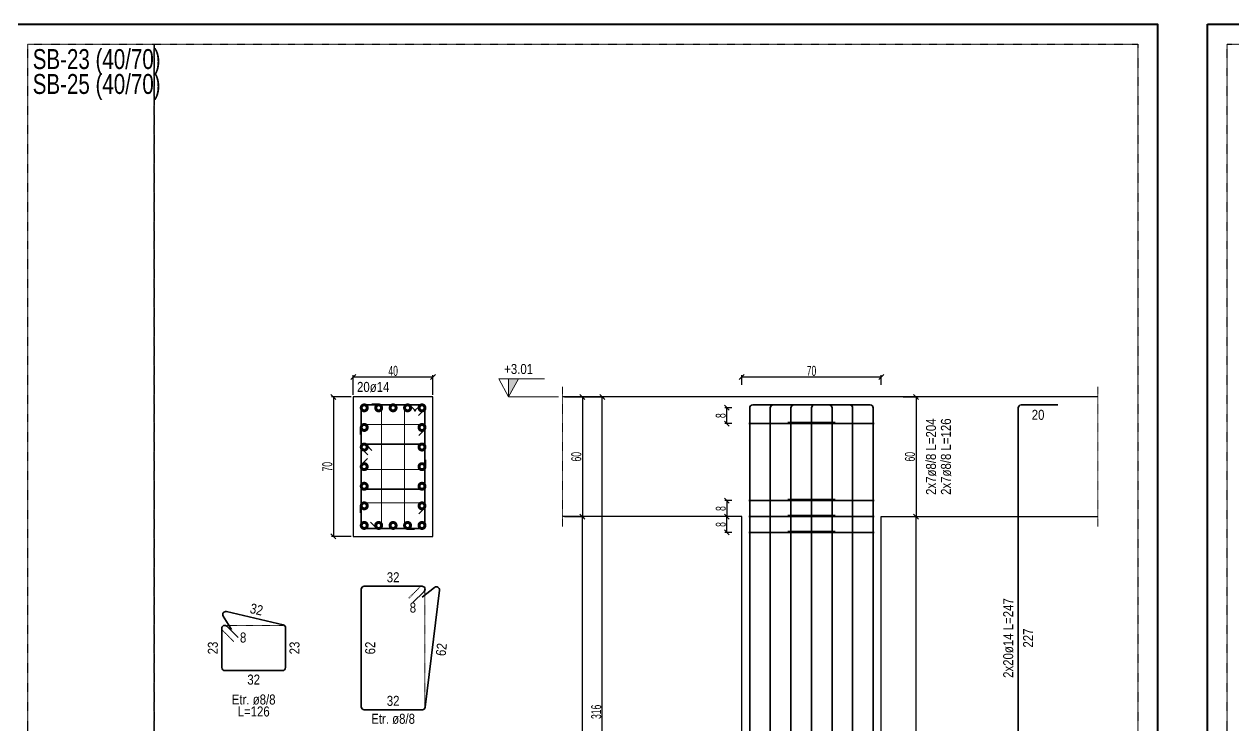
# Model space of a CAD drawing. Header units: millimetres. Extents: x -267 to 94375, y 6431 to 10838.
# Drawn here: x 50718 to 51931, y 8886 to 9589 of the extents above; entities that cross this region are included whole.
import ezdxf
from ezdxf.enums import TextEntityAlignment as Align

# ---------------------------------------------------------------- set-up
doc = ezdxf.new("R2010")
doc.units = ezdxf.units.MM
doc.header["$LTSCALE"] = 0.0001
doc.linetypes.add('DASHED', pattern=[19.05, 12.7, -6.35])
for name, color, linetype, lineweight in [('CIROZ (BEYKENT)', 140, 'Continuous', 20), ('D.GORUNUS (BEYKENT)', 253, 'DASHED', 20), ('DETAY ANTET (BEYKENT)', 5, 'Continuous', 40), ('DONATI (BEYKENT)', 4, 'Continuous', 35), ('DONATI YAZISI (BEYKENT)', 3, 'Continuous', 20), ('ETRIYE (BEYKENT)', 150, 'Continuous', 35), ('KESIT SINIRI (BEYKENT)', 241, 'DASHED', 20), ('KIRIS (BEYKENT)', 2, 'Continuous', 30), ('KOLON (BEYKENT)', 3, 'Continuous', 30), ('KOLON ISMI (BEYKENT)', 91, 'Continuous', 20), ('KOT CIZGI (BEYKENT)', 120, 'Continuous', 20), ('KOT YAZI (BEYKENT)', 7, 'Continuous', 20), ('OLCU (BEYKENT)', 14, 'Continuous', 20)]:
    doc.layers.add(name, color=color, linetype=linetype, lineweight=lineweight)
doc.styles.add('DONATI YAZISI (BEYKENT)', font='')
doc.styles.add('KLNOLC-25', font='bahnschrift light condensed', dxfattribs={"width": 0.75, "height": 10})
doc.styles.add('KOT (BEYKENT)', font='')
doc.styles.add('YAZI (BEYKENT)', font='')
doc.styles.get('DONATI YAZISI (BEYKENT)').set_extended_font_data('Bahnschrift Light Condensed')
doc.styles.get('KOT (BEYKENT)').set_extended_font_data('Bahnschrift Light Condensed')
doc.styles.get('YAZI (BEYKENT)').set_extended_font_data('Bahnschrift Light Condensed')
doc.dimstyles.new('KLNOLC-25', dxfattribs={"dimtxt": 10, "dimasz": 5, "dimexe": 2, "dimexo": 2, "dimgap": 1, "dimtad": 1, "dimdec": 1, "dimlfac": 0.5, "dimrnd": 0.5, "dimzin": 12, "dimdsep": 46, "dimtxsty": 'KLNOLC-25', "dimblk": 'OBLIQUE', "dimblk1": 'OBLIQUE', "dimblk2": 'OBLIQUE', "dimcen": 0, "dimclrt": 7, "dimadec": 0, "dimazin": 0, "dimtfac": 1, "dimtdec": 4, "dimtix": 1, "dimtmove": 2, "dimatfit": 3, "dimfxl": 1, "dimtzin": 0, "dimarcsym": 0})

# ---------------------------------------------------------------- blocks, each defined once
blk = doc.blocks.new('_Oblique')
at = {"color": 0, "linetype": 'ByBlock', "lineweight": -2}
blk.add_line((-0.5, -0.5), (0.5, 0.5), dxfattribs=at)
blk = doc.blocks.new('*D611')
at = {"layer": 'DEFPOINTS', "color": 0, "lineweight": -3, "transparency": 16777216}
for p in [(51128, 9234.6), (51048, 9214.6), (51128, 9214.6)]:
    blk.add_point(p, dxfattribs=at)
at = {"layer": 'OLCU (BEYKENT)', "color": 0, "lineweight": -2, "transparency": 16777216}
for p, q in [((51048, 9216.6), (51048, 9236.6)), ((51048, 9234.6), (51128, 9234.6)), ((51128, 9216.6), (51128, 9236.6))]:
    blk.add_line(p, q, dxfattribs=at)
at = {"layer": 'OLCU (BEYKENT)', "color": 0, "lineweight": -2, "transparency": 16777216, "xscale": 5, "yscale": 5, "zscale": 5, "rotation": 180}
blk.add_blockref('_Oblique', (51048, 9234.6), dxfattribs=at)
at = {"layer": 'OLCU (BEYKENT)', "color": 0, "lineweight": -2, "transparency": 16777216, "xscale": 5, "yscale": 5, "zscale": 5}
blk.add_blockref('_Oblique', (51128, 9234.6), dxfattribs=at)
at = {"layer": 'OLCU (BEYKENT)', "color": 7, "transparency": 16777216, "insert": (51088, 9240.7), "char_height": 10, "attachment_point": 5, "style": 'KLNOLC-25'}
blk.add_mtext('40', dxfattribs=at)
blk = doc.blocks.new('*D612')
at = {"layer": 'DEFPOINTS', "color": 0, "lineweight": -3, "transparency": 16777216}
for p in [(51048, 9214.6), (51028, 9074.6), (51048, 9074.6)]:
    blk.add_point(p, dxfattribs=at)
at = {"layer": 'OLCU (BEYKENT)', "color": 0, "lineweight": -2, "transparency": 16777216}
for p, q in [((51046, 9214.6), (51026, 9214.6)), ((51028, 9214.6), (51028, 9074.6)), ((51046, 9074.6), (51026, 9074.6))]:
    blk.add_line(p, q, dxfattribs=at)
at = {"layer": 'OLCU (BEYKENT)', "color": 0, "lineweight": -2, "transparency": 16777216, "xscale": 5, "yscale": 5, "zscale": 5}
for p, rotation in [((51028, 9214.6), 90), ((51028, 9074.6), 270)]:
    blk.add_blockref('_Oblique', p, dxfattribs=dict(at, rotation=rotation))
at = {"layer": 'OLCU (BEYKENT)', "color": 7, "transparency": 16777216, "insert": (51021.9, 9144.6), "char_height": 10, "attachment_point": 5, "rotation": 90, "style": 'KLNOLC-25'}
blk.add_mtext('70', dxfattribs=at)
blk = doc.blocks.new('*D616')
at = {"layer": 'DEFPOINTS', "color": 0, "lineweight": -3, "transparency": 16777216}
for p in [(51423, 9094.6), (51430, 9094.6), (51430, 9078.6)]:
    blk.add_point(p, dxfattribs=at)
at = {"layer": 'OLCU (BEYKENT)', "color": 0, "lineweight": -2, "transparency": 16777216}
for p, q in [((51428, 9094.6), (51421, 9094.6)), ((51423, 9078.6), (51423, 9094.6)), ((51428, 9078.6), (51421, 9078.6))]:
    blk.add_line(p, q, dxfattribs=at)
at = {"layer": 'OLCU (BEYKENT)', "color": 0, "lineweight": -2, "transparency": 16777216, "xscale": 5, "yscale": 5, "zscale": 5}
for p, rotation in [((51423, 9094.6), 90), ((51423, 9078.6), 270)]:
    blk.add_blockref('_Oblique', p, dxfattribs=dict(at, rotation=rotation))
at = {"layer": 'OLCU (BEYKENT)', "color": 7, "transparency": 16777216, "insert": (51416.9, 9086.6), "char_height": 10, "attachment_point": 5, "rotation": 90, "style": 'KLNOLC-25'}
blk.add_mtext('8', dxfattribs=at)
blk = doc.blocks.new('*D619')
at = {"layer": 'DEFPOINTS', "color": 0, "lineweight": -3, "transparency": 16777216}
for p in [(51430, 9110.6), (51423, 9094.6), (51430, 9094.6)]:
    blk.add_point(p, dxfattribs=at)
at = {"layer": 'OLCU (BEYKENT)', "color": 0, "lineweight": -2, "transparency": 16777216}
for p, q in [((51428, 9110.6), (51421, 9110.6)), ((51423, 9110.6), (51423, 9094.6)), ((51428, 9094.6), (51421, 9094.6))]:
    blk.add_line(p, q, dxfattribs=at)
at = {"layer": 'OLCU (BEYKENT)', "color": 0, "lineweight": -2, "transparency": 16777216, "xscale": 5, "yscale": 5, "zscale": 5}
for p, rotation in [((51423, 9110.6), 90), ((51423, 9094.6), 270)]:
    blk.add_blockref('_Oblique', p, dxfattribs=dict(at, rotation=rotation))
at = {"layer": 'OLCU (BEYKENT)', "color": 7, "transparency": 16777216, "insert": (51416.9, 9102.6), "char_height": 10, "attachment_point": 5, "rotation": 90, "style": 'KLNOLC-25'}
blk.add_mtext('8', dxfattribs=at)
blk = doc.blocks.new('*D620')
at = {"layer": 'DEFPOINTS', "color": 0, "lineweight": -3, "transparency": 16777216}
for p in [(51423, 9203.8), (51430, 9203.8), (51430, 9187.8)]:
    blk.add_point(p, dxfattribs=at)
at = {"layer": 'OLCU (BEYKENT)', "color": 0, "lineweight": -2, "transparency": 16777216}
for p, q in [((51428, 9203.8), (51421, 9203.8)), ((51423, 9187.8), (51423, 9203.8)), ((51428, 9187.8), (51421, 9187.8))]:
    blk.add_line(p, q, dxfattribs=at)
at = {"layer": 'OLCU (BEYKENT)', "color": 0, "lineweight": -2, "transparency": 16777216, "xscale": 5, "yscale": 5, "zscale": 5}
for p, rotation in [((51423, 9203.8), 90), ((51423, 9187.8), 270)]:
    blk.add_blockref('_Oblique', p, dxfattribs=dict(at, rotation=rotation))
at = {"layer": 'OLCU (BEYKENT)', "color": 7, "transparency": 16777216, "insert": (51416.9, 9195.8), "char_height": 10, "attachment_point": 5, "rotation": 90, "style": 'KLNOLC-25'}
blk.add_mtext('8', dxfattribs=at)
blk = doc.blocks.new('*D621')
at = {"layer": 'DEFPOINTS', "color": 0, "lineweight": -3, "transparency": 16777216}
for p in [(51598, 9094.6), (51613, 9094.6), (51598, 8582.6)]:
    blk.add_point(p, dxfattribs=at)
at = {"layer": 'OLCU (BEYKENT)', "color": 0, "lineweight": -2, "transparency": 16777216}
for p, q in [((51600, 9094.6), (51615, 9094.6)), ((51613, 8582.6), (51613, 9094.6)), ((51600, 8582.6), (51615, 8582.6))]:
    blk.add_line(p, q, dxfattribs=at)
at = {"layer": 'OLCU (BEYKENT)', "color": 0, "lineweight": -2, "transparency": 16777216, "xscale": 5, "yscale": 5, "zscale": 5}
for p, rotation in [((51613, 9094.6), 90), ((51613, 8582.6), 270)]:
    blk.add_blockref('_Oblique', p, dxfattribs=dict(at, rotation=rotation))
at = {"layer": 'OLCU (BEYKENT)', "color": 7, "transparency": 16777216, "insert": (51606.9, 8838.6), "char_height": 10, "attachment_point": 5, "rotation": 90, "style": 'KLNOLC-25'}
blk.add_mtext('256', dxfattribs=at)
blk = doc.blocks.new('*D622')
at = {"layer": 'DEFPOINTS', "color": 0, "lineweight": -3, "transparency": 16777216}
for p in [(51598, 9214.6), (51598, 9094.6), (51613, 9094.6)]:
    blk.add_point(p, dxfattribs=at)
at = {"layer": 'OLCU (BEYKENT)', "color": 0, "lineweight": -2, "transparency": 16777216}
for p, q in [((51600, 9214.6), (51615, 9214.6)), ((51613, 9214.6), (51613, 9094.6)), ((51600, 9094.6), (51615, 9094.6))]:
    blk.add_line(p, q, dxfattribs=at)
at = {"layer": 'OLCU (BEYKENT)', "color": 0, "lineweight": -2, "transparency": 16777216, "xscale": 5, "yscale": 5, "zscale": 5}
for p, rotation in [((51613, 9214.6), 90), ((51613, 9094.6), 270)]:
    blk.add_blockref('_Oblique', p, dxfattribs=dict(at, rotation=rotation))
at = {"layer": 'OLCU (BEYKENT)', "color": 7, "transparency": 16777216, "insert": (51606.9, 9154.6), "char_height": 10, "attachment_point": 5, "rotation": 90, "style": 'KLNOLC-25'}
blk.add_mtext('60', dxfattribs=at)
blk = doc.blocks.new('*D627')
at = {"layer": 'DEFPOINTS', "color": 0, "lineweight": -3, "transparency": 16777216}
for p in [(51258, 9094.6), (51278, 9094.6), (51258, 8582.6)]:
    blk.add_point(p, dxfattribs=at)
at = {"layer": 'OLCU (BEYKENT)', "color": 0, "lineweight": -2, "transparency": 16777216}
for p, q in [((51260, 9094.6), (51280, 9094.6)), ((51278, 8582.6), (51278, 9094.6)), ((51260, 8582.6), (51280, 8582.6))]:
    blk.add_line(p, q, dxfattribs=at)
at = {"layer": 'OLCU (BEYKENT)', "color": 0, "lineweight": -2, "transparency": 16777216, "xscale": 5, "yscale": 5, "zscale": 5}
for p, rotation in [((51278, 9094.6), 90), ((51278, 8582.6), 270)]:
    blk.add_blockref('_Oblique', p, dxfattribs=dict(at, rotation=rotation))
at = {"layer": 'OLCU (BEYKENT)', "color": 7, "transparency": 16777216, "insert": (51271.9, 8838.6), "char_height": 10, "attachment_point": 5, "rotation": 90, "style": 'KLNOLC-25'}
blk.add_mtext('256', dxfattribs=at)
blk = doc.blocks.new('*D628')
at = {"layer": 'DEFPOINTS', "color": 0, "lineweight": -3, "transparency": 16777216}
for p in [(51258, 9214.6), (51258, 9094.6), (51278, 9094.6)]:
    blk.add_point(p, dxfattribs=at)
at = {"layer": 'OLCU (BEYKENT)', "color": 0, "lineweight": -2, "transparency": 16777216}
for p, q in [((51260, 9214.6), (51280, 9214.6)), ((51278, 9214.6), (51278, 9094.6)), ((51260, 9094.6), (51280, 9094.6))]:
    blk.add_line(p, q, dxfattribs=at)
at = {"layer": 'OLCU (BEYKENT)', "color": 0, "lineweight": -2, "transparency": 16777216, "xscale": 5, "yscale": 5, "zscale": 5}
for p, rotation in [((51278, 9214.6), 90), ((51278, 9094.6), 270)]:
    blk.add_blockref('_Oblique', p, dxfattribs=dict(at, rotation=rotation))
at = {"layer": 'OLCU (BEYKENT)', "color": 7, "transparency": 16777216, "insert": (51271.9, 9154.6), "char_height": 10, "attachment_point": 5, "rotation": 90, "style": 'KLNOLC-25'}
blk.add_mtext('60', dxfattribs=at)
blk = doc.blocks.new('*D629')
at = {"layer": 'DEFPOINTS', "color": 0, "lineweight": -3, "transparency": 16777216}
for p in [(51258, 9214.6), (51298, 9214.6), (51258, 8582.6)]:
    blk.add_point(p, dxfattribs=at)
at = {"layer": 'OLCU (BEYKENT)', "color": 0, "lineweight": -2, "transparency": 16777216}
for p, q in [((51260, 9214.6), (51300, 9214.6)), ((51298, 8582.6), (51298, 9214.6)), ((51260, 8582.6), (51300, 8582.6))]:
    blk.add_line(p, q, dxfattribs=at)
at = {"layer": 'OLCU (BEYKENT)', "color": 0, "lineweight": -2, "transparency": 16777216, "xscale": 5, "yscale": 5, "zscale": 5}
for p, rotation in [((51298, 9214.6), 90), ((51298, 8582.6), 270)]:
    blk.add_blockref('_Oblique', p, dxfattribs=dict(at, rotation=rotation))
at = {"layer": 'OLCU (BEYKENT)', "color": 7, "transparency": 16777216, "insert": (51291.9, 8898.6), "char_height": 10, "attachment_point": 5, "rotation": 90, "style": 'KLNOLC-25'}
blk.add_mtext('316', dxfattribs=at)
blk = doc.blocks.new('*D630')
at = {"layer": 'DEFPOINTS', "color": 0, "lineweight": -3, "transparency": 16777216}
for p in [(51578, 9234.6), (51438, 9224.6), (51578, 9224.6)]:
    blk.add_point(p, dxfattribs=at)
at = {"layer": 'OLCU (BEYKENT)', "color": 0, "lineweight": -2, "transparency": 16777216}
for p, q in [((51438, 9226.6), (51438, 9236.6)), ((51438, 9234.6), (51578, 9234.6)), ((51578, 9226.6), (51578, 9236.6))]:
    blk.add_line(p, q, dxfattribs=at)
at = {"layer": 'OLCU (BEYKENT)', "color": 0, "lineweight": -2, "transparency": 16777216, "xscale": 5, "yscale": 5, "zscale": 5, "rotation": 180}
blk.add_blockref('_Oblique', (51438, 9234.6), dxfattribs=at)
at = {"layer": 'OLCU (BEYKENT)', "color": 0, "lineweight": -2, "transparency": 16777216, "xscale": 5, "yscale": 5, "zscale": 5}
blk.add_blockref('_Oblique', (51578, 9234.6), dxfattribs=at)
at = {"layer": 'OLCU (BEYKENT)', "color": 7, "transparency": 16777216, "insert": (51508, 9240.7), "char_height": 10, "attachment_point": 5, "style": 'KLNOLC-25'}
blk.add_mtext('70', dxfattribs=at)

msp = doc.modelspace()

# ---------------------------------------------------------------- linework, layer by layer
at = {"layer": 'CIROZ (BEYKENT)'}
for points in [[(51065.33, 9088.82), (51071.34, 9082.81, 0.6681786), (51076.46, 9084.93), (51076.46, 9204.64, 0.4142136), (51073.46, 9207.64), (51066.46, 9207.64)], [(51110.6, 9200.46), (51104.59, 9206.47, 0.6681786), (51099.46, 9204.35), (51099.46, 9084.64, 0.4142136), (51102.46, 9081.64), (51109.46, 9081.64)], [(51113.78, 9175.84), (51119.79, 9181.85, 0.6681786), (51117.67, 9186.97), (51057.96, 9186.97, 0.4142136), (51054.96, 9183.97), (51054.96, 9176.97)], [(51062.15, 9152.77), (51056.14, 9146.76, 0.6681786), (51058.26, 9141.64), (51117.96, 9141.64, 0.4142136), (51120.96, 9144.64), (51120.96, 9151.64)], [(51113.78, 9097.17), (51119.79, 9103.18, 0.6681786), (51117.67, 9108.31), (51057.96, 9108.31, 0.4142136), (51054.96, 9105.31), (51054.96, 9098.31)]]:
    msp.add_lwpolyline(points, format="xyb", dxfattribs=at)
at = {"layer": 'D.GORUNUS (BEYKENT)', "ltscale": 0.5}
for points in [[(51115.96, 8900.64), (51116.96, 8900.64, 0.4142136), (51119.96, 8903.64), (51119.96, 9021.64), (51119.96, 9021.66, 0.6681786), (51114.84, 9023.79), (51103.55, 9012.49)], [(50979.96, 8981.31), (50979.96, 8982.31, 0.4142136), (50976.96, 8985.31), (50918.96, 8985.31), (50918.94, 8985.31, 0.6681786), (50916.82, 8980.18), (50928.11, 8968.89)]]:
    msp.add_lwpolyline(points, format="xyb", dxfattribs=at)
at = {"layer": 'DETAY ANTET (BEYKENT)'}
for points in [[(50701.16, 9588.64), (51855.46, 9588.64), (51855.46, 8168.64), (50701.16, 8168.64), (50701.16, 9588.64)], [(51905.46, 9588.64), (53120.25, 9588.64), (53120.25, 8168.64), (51905.46, 8168.64), (51905.46, 9588.64)]]:
    msp.add_lwpolyline(points, close=True, dxfattribs=at)
at = {"layer": 'DETAY ANTET (BEYKENT)', "color": 7, "linetype": 'DASHED', "lineweight": -3, "ltscale": 2}
for points in [[(50721.16, 9568.64), (51835.46, 9568.64), (51835.46, 8188.64), (50721.16, 8188.64)], [(50847.96, 9568.64), (50847.96, 8188.64)], [(51925.46, 9568.64), (53100.25, 9568.64), (53100.25, 8188.64), (51925.46, 8188.64)]]:
    msp.add_lwpolyline(points, close=True, dxfattribs=at)
at = {"layer": 'DONATI (BEYKENT)', "const_width": 6}
for points in [[(51057.46, 9203.64, 1), (51060.46, 9203.64, 1)], [(51071.96, 9203.64, 1), (51074.96, 9203.64, 1)], [(51086.46, 9203.64, 1), (51089.46, 9203.64, 1)], [(51100.96, 9203.64, 1), (51103.96, 9203.64, 1)], [(51115.46, 9203.64, 1), (51118.46, 9203.64, 1)], [(51057.46, 9183.97, 1), (51060.46, 9183.97, 1)], [(51115.46, 9183.97, 1), (51118.46, 9183.97, 1)], [(51057.46, 9164.31, 1), (51060.46, 9164.31, 1)], [(51115.46, 9164.31, 1), (51118.46, 9164.31, 1)], [(51057.46, 9144.64, 1), (51060.46, 9144.64, 1)], [(51115.46, 9144.64, 1), (51118.46, 9144.64, 1)], [(51057.46, 9124.97, 1), (51060.46, 9124.97, 1)], [(51115.46, 9124.97, 1), (51118.46, 9124.97, 1)], [(51057.46, 9105.31, 1), (51060.46, 9105.31, 1)], [(51115.46, 9105.31, 1), (51118.46, 9105.31, 1)], [(51057.46, 9085.64, 1), (51060.46, 9085.64, 1)], [(51071.96, 9085.64, 1), (51074.96, 9085.64, 1)], [(51086.46, 9085.64, 1), (51089.46, 9085.64, 1)], [(51100.96, 9085.64, 1), (51103.96, 9085.64, 1)], [(51115.46, 9085.64, 1), (51118.46, 9085.64, 1)]]:
    msp.add_lwpolyline(points, format="xyb", close=True, dxfattribs=at)
at = {"layer": 'DONATI (BEYKENT)'}
for points in [[(51445.96, 8752.64), (51445.96, 9203.64, -0.4142136), (51448.96, 9206.64), (51485.96, 9206.64)], [(51466.63, 8752.64), (51466.63, 9203.64, -0.4142136), (51469.63, 9206.64), (51506.63, 9206.64)], [(51487.3, 8752.64), (51487.3, 9203.64, -0.4142136), (51490.3, 9206.64), (51527.3, 9206.64)], [(51528.63, 8752.64), (51528.63, 9203.64, 0.4142136), (51525.63, 9206.64), (51488.63, 9206.64)], [(51507.96, 8752.64), (51507.96, 9203.64, -0.4142136), (51510.96, 9206.64), (51547.96, 9206.64)], [(51549.3, 8752.64), (51549.3, 9203.64, 0.4142136), (51546.3, 9206.64), (51509.3, 9206.64)], [(51569.96, 8752.64), (51569.96, 9203.64, 0.4142136), (51566.96, 9206.64), (51529.96, 9206.64)], [(51715.46, 8752.64), (51715.46, 9203.64, -0.4142136), (51718.46, 9206.64), (51755.46, 9206.64)]]:
    msp.add_lwpolyline(points, format="xyb", dxfattribs=at)
at = {"layer": 'ETRIYE (BEYKENT)'}
for p, q in [((51484.3, 9188.84), (51531.63, 9188.84)), ((51484.3, 9111.64), (51531.63, 9111.64)), ((51484.3, 9095.64), (51531.63, 9095.64)), ((51484.3, 9079.64), (51531.63, 9079.64))]:
    msp.add_line(p, q, dxfattribs=at)
for points in [[(51113.47, 9195.88), (51119.11, 9201.52, 0.6681786), (51116.99, 9206.64), (51058.96, 9206.64, 0.4142136), (51055.96, 9203.64), (51055.96, 9085.64, 0.4142136), (51058.96, 9082.64), (51116.96, 9082.64, 0.4142136), (51119.96, 9085.64), (51119.96, 9203.64), (51119.96, 9203.66, 0.6681786), (51114.84, 9205.79), (51109.21, 9200.15)], [(51066.72, 9160.81), (51061.09, 9166.45, 0.6681786), (51055.96, 9164.33), (51055.96, 9124.97, 0.4142136), (51058.96, 9121.97), (51116.96, 9121.97, 0.4142136), (51119.96, 9124.97), (51119.96, 9164.31, 0.4142136), (51116.96, 9167.31), (51058.96, 9167.31), (51058.94, 9167.31, 0.6681786), (51056.82, 9162.18), (51062.46, 9156.55)], [(51107.82, 9008.22), (51119.11, 9019.52, 0.6681786), (51116.99, 9024.64), (51058.96, 9024.64, 0.4142136), (51055.96, 9021.64), (51055.96, 8903.64, 0.4142136), (51058.96, 8900.64), (51117.31, 8900.64, 0.379378), (51120.28, 8903.28), (51134.49, 9020.74, 0.6681786), (51129.66, 9023.46), (51117.05, 9013.57)], [(50932.38, 8973.16), (50921.09, 8984.45, 0.6681786), (50915.96, 8982.33), (50915.96, 8942.97, 0.4142136), (50918.96, 8939.97), (50976.96, 8939.97, 0.4142136), (50979.96, 8942.97), (50979.96, 8982.93, 0.3482828), (50977.65, 8985.85), (50920.6, 8999.22, 0.6681786), (50917.37, 8994.72), (50925.81, 8981.1)]]:
    msp.add_lwpolyline(points, format="xyb", dxfattribs=at)
for points in [[(51444.96, 9187.84), (51570.96, 9187.84)], [(51444.96, 9110.64), (51570.96, 9110.64)], [(51444.96, 9094.64), (51570.96, 9094.64)], [(51444.96, 9078.64), (51570.96, 9078.64)]]:
    msp.add_lwpolyline(points, dxfattribs=at)
at = {"layer": 'KESIT SINIRI (BEYKENT)'}
for p, q in [((51257.96, 9224.64), (51257.96, 9084.64)), ((51795.46, 9224.64), (51795.46, 9084.64))]:
    msp.add_line(p, q, dxfattribs=at)
at = {"layer": 'KIRIS (BEYKENT)'}
for p, q in [((51795.46, 9214.64), (51257.96, 9214.64)), ((51437.96, 9094.64), (51257.96, 9094.64)), ((51577.96, 9094.64), (51795.46, 9094.64))]:
    msp.add_line(p, q, dxfattribs=at)
at = {"layer": 'KOLON (BEYKENT)'}
for p, q in [((51437.96, 8582.64), (51437.96, 9094.64)), ((51577.96, 8582.64), (51577.96, 9094.64))]:
    msp.add_line(p, q, dxfattribs=at)
msp.add_lwpolyline([(51047.96, 9214.64), (51047.96, 9074.64), (51127.96, 9074.64), (51127.96, 9214.64)], close=True, dxfattribs=at)
at = {"layer": 'KOT CIZGI (BEYKENT)'}
msp.add_line((51203.96, 9214.64), (51253.96, 9214.64), dxfattribs=at)
msp.add_lwpolyline([(51203.96, 9214.64), (51203.96, 9232.64), (51213.96, 9232.64), (51203.96, 9214.64), (51193.96, 9232.64), (51239.96, 9232.64)], dxfattribs=at)
msp.add_solid([(51203.96, 9214.64), (51203.96, 9232.64), (51213.96, 9232.64)], dxfattribs=at)

# ---------------------------------------------------------------- texts
at = {"layer": 'DONATI YAZISI (BEYKENT)', "style": 'DONATI YAZISI (BEYKENT)'}
for s, p in [('20ø14', (51067.96, 9224.64)), ('20', (51735.46, 9196.64)), ('32', (51087.96, 9033.64)), ('8', (51107.82, 9003.22)), ('8', (50937.38, 8973.16)), ('32', (50947.96, 8930.97)), ('Etr. ø8/8', (50947.96, 8910.97)), ('32', (51087.96, 8909.64)), ('L=126', (50947.96, 8898.97)), ('Etr. ø8/8', (51087.96, 8891.64))]:
    msp.add_text(s, height=10, dxfattribs=at).set_placement(p, align=Align.MIDDLE_CENTER)
for s, rotation, p in [('2x7ø8/8 L=204', 90, (51627.96, 9154.64)), ('2x7ø8/8 L=126', 90, (51642.96, 9154.64)), ('32', 347, (50950.86, 9001.37)), ('2x20ø14 L=247', 90, (51705.46, 8972.64)), ('227', 90, (51725.46, 8972.64)), ('23', 90, (50906.96, 8962.64)), ('23', 90, (50988.96, 8962.64)), ('62', 90, (51064.96, 8962.64)), ('62', 83, (51136.35, 8961.11))]:
    msp.add_text(s, height=10, rotation=rotation, dxfattribs=at).set_placement(p, align=Align.MIDDLE_CENTER)
at = {"layer": 'KOLON ISMI (BEYKENT)', "style": 'YAZI (BEYKENT)', "width": 0.9}
for s, p in [('SB-23 (40/70)', (50726.16, 9543.64)), ('SB-25 (40/70)', (50726.16, 9518.64))]:
    msp.add_text(s, height=20, dxfattribs=at).set_placement(p)
at = {"layer": 'KOT YAZI (BEYKENT)', "style": 'KOT (BEYKENT)'}
msp.add_text('+3.01', height=10, dxfattribs=at).set_placement((51213.96, 9242.64), align=Align.MIDDLE_CENTER)

# ---------------------------------------------------------------- dimensions: what is measured, and where the dimension line sits
at = {"layer": 'OLCU (BEYKENT)'}
for base, p1, p2, picture, middle in [((51127.96, 9234.64), (51047.96, 9214.64), (51127.96, 9214.64), '*D611', (51087.96, 9240.74)), ((51577.96, 9234.64), (51437.96, 9224.64), (51577.96, 9224.64), '*D630', (51507.96, 9240.74))]:
    dim = msp.add_linear_dim(base=base, p1=p1, p2=p2, dimstyle='KLNOLC-25', dxfattribs=at)
    dim.commit()
    dim.dimension.update_dxf_attribs({"geometry": picture, "text_midpoint": middle})
for base, p1, p2, picture, middle in [((51027.96, 9074.64), (51047.96, 9214.64), (51047.96, 9074.64), '*D612', (51021.86, 9144.64)), ((51277.96, 9094.64), (51257.96, 9214.64), (51257.96, 9094.64), '*D628', (51271.86, 9154.64)), ((51297.96, 9214.64), (51257.96, 8582.64), (51257.96, 9214.64), '*D629', (51291.86, 8898.64)), ((51612.96, 9094.64), (51597.96, 9214.64), (51597.96, 9094.64), '*D622', (51606.86, 9154.64)), ((51422.96, 9203.84), (51429.96, 9187.84), (51429.96, 9203.84), '*D620', (51416.86, 9195.84)), ((51422.96, 9094.64), (51429.96, 9110.64), (51429.96, 9094.64), '*D619', (51416.86, 9102.64)), ((51277.96, 9094.64), (51257.96, 8582.64), (51257.96, 9094.64), '*D627', (51271.86, 8838.64)), ((51422.96, 9094.64), (51429.96, 9078.64), (51429.96, 9094.64), '*D616', (51416.86, 9086.64)), ((51612.96, 9094.64), (51597.96, 8582.64), (51597.96, 9094.64), '*D621', (51606.86, 8838.64))]:
    dim = msp.add_linear_dim(base=base, p1=p1, p2=p2, angle=90, dimstyle='KLNOLC-25', dxfattribs=at)
    dim.commit()
    dim.dimension.update_dxf_attribs({"geometry": picture, "text_midpoint": middle})

doc.saveas('drawing.dxf')
